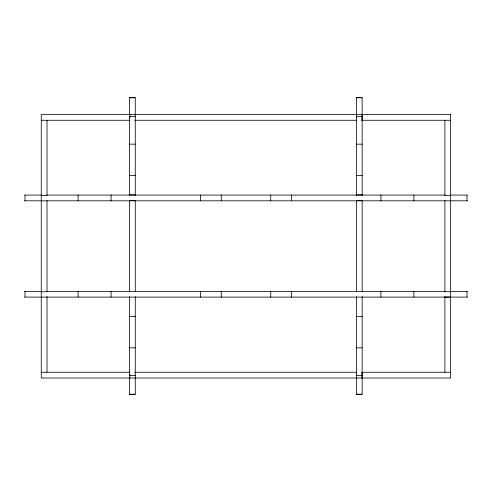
<?xml version="1.0" encoding="UTF-8"?>
<svg xmlns="http://www.w3.org/2000/svg" width="492" height="492" viewBox="0 0 492 492"><rect width="100%" height="100%" fill="white"/><g stroke="black" fill="none" stroke-linecap="round" stroke-linejoin="round"><path stroke-width="0.74" d="M129.507 97.785L135.257 97.785M356.411 97.785L362.155 97.785M129.507 116.641L135.257 116.641M356.411 116.641L362.155 116.641M41.26 120.276L129.888 120.276M134.82 120.276L356.675 120.276M361.645 120.276L450.647 120.276M129.507 144.162L135.257 144.162M356.411 144.162L362.155 144.162M129.507 175.447L135.257 175.447M356.411 175.447L362.155 175.447M129.507 194.887L135.257 194.887M356.411 194.887L362.155 194.887M24.6 195.072L41.519 195.072M46.605 195.072L445.34 195.072M450.481 195.072L467.4 195.072M41.26 195.472L47.011 195.472L47.011 120.276M450.647 195.435L444.897 195.435L444.897 120.276M24.6 200.816L467.4 200.816M24.6 291.362L41.519 291.362M46.605 291.362L445.34 291.362M450.481 291.362L467.4 291.362M450.647 291.725L444.897 291.725L444.897 200.564M41.26 291.762L47.011 291.762L47.011 200.564M444.897 297.07L450.647 297.07M24.6 297.106L467.4 297.106M129.507 316.553L135.257 316.553M356.411 316.553L362.155 316.553M129.507 347.838L135.257 347.838M356.411 347.838L362.155 347.838M41.26 372.266L129.888 372.266M134.833 372.266L356.675 372.266M361.657 372.266L450.647 372.266M129.507 375.359L135.257 375.359M356.411 375.359L362.155 375.359M129.507 394.215L135.257 394.215M356.411 394.215L362.155 394.215M467.013 195.072L467.013 200.816M467.013 291.362L467.013 297.106M444.897 296.547L444.897 372.266M413.913 195.072L413.913 200.816M413.913 291.362L413.913 297.106M380.925 195.072L380.925 200.816M380.925 291.362L380.925 297.106M362.155 195.367L362.155 97.619L356.411 97.619L356.411 114.808M362.155 291.362L362.155 200.631L356.411 200.631L356.411 291.362M362.155 296.694L362.155 394.381L356.411 394.381L356.411 377.296M362.02 114.531L362.02 120.276M362.02 372.266L362.02 378.01M356.675 114.531L356.675 117.404M356.675 374.418L356.675 378.01M356.411 116.721L356.411 195.367M356.411 296.694L356.411 375.279M291.424 195.072L291.424 200.816M291.424 291.362L291.424 297.106M270.729 195.072L270.729 200.816M270.729 291.362L270.729 297.106M221.271 195.072L221.271 200.816M221.271 291.362L221.271 297.106M200.576 195.072L200.576 200.816M200.576 291.362L200.576 297.106M135.257 195.367L135.257 97.619L129.507 97.619L129.507 114.808M135.257 291.362L135.257 200.631L129.507 200.631L129.507 291.362M135.257 296.694L135.257 394.381L129.507 394.381L129.507 377.296M129.888 114.531L129.888 117.404M129.888 374.418L129.888 378.01M129.507 116.721L129.507 195.367M129.507 296.694L129.507 375.279M111.075 195.072L111.075 200.816M111.075 291.362L111.075 297.106M78.087 195.072L78.087 200.816M78.087 291.362L78.087 297.106M47.011 296.547L47.011 372.266M24.987 195.072L24.987 200.816M24.987 291.362L24.987 297.106M450.647 114.531L41.26 114.531L41.26 378.01L450.647 378.01L450.647 114.531"/></g></svg>
